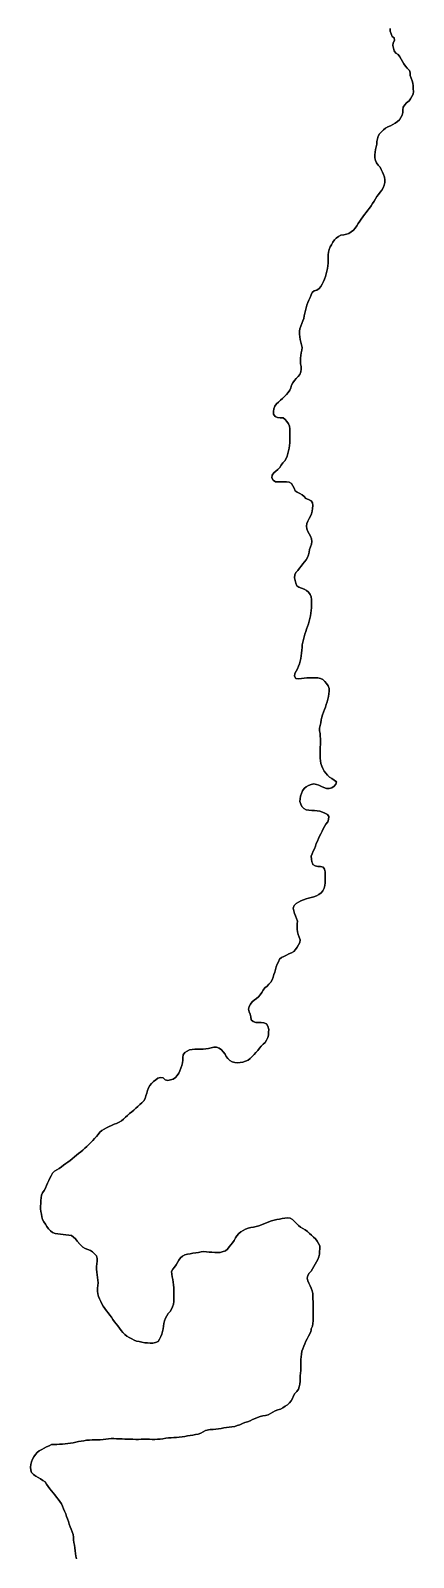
# Model space of a CAD drawing. Header units: inches. Extents: x 141448 to 685535, y 3466439 to 4099221.
# Drawn here: x 436925 to 439592, y 3792955 to 3803582 of the extents above; entities that cross this region are included whole.
import ezdxf

# ---------------------------------------------------------------- set-up
doc = ezdxf.new("R2010")
doc.units = ezdxf.units.IN
doc.header["$MEASUREMENT"] = 0
doc.layers.add('az_county', color=7, linetype='Continuous')

msp = doc.modelspace()

# ---------------------------------------------------------------- linework, layer by layer
at = {"layer": 'az_county'}
for points in [[(439429.25, 3803595.5), (439430.75, 3803576.75), (439435.84375, 3803558.25), (439442.84375, 3803540.75), (439458.53125, 3803529.75), (439460.53125, 3803512.25), (439450.4375, 3803496.25), (439449.34375, 3803477.75), (439452.34375, 3803458.75), (439458.03125, 3803440.5), (439468.53125, 3803424.75), (439484.4375, 3803414), (439496.53125, 3803399.75), (439506.4375, 3803383.25), (439515.53125, 3803366.5), (439525.03125, 3803350), (439536.53125, 3803334.75), (439548.34375, 3803319.75), (439564.34375, 3803304.25), (439568.9375, 3803287.75), (439568.25, 3803269.5), (439576.34375, 3803250.75), (439582.53125, 3803232.75), (439588.4375, 3803214.5), (439590.53125, 3803195.75), (439590.84375, 3803176.75), (439591.9375, 3803157.75), (439589.84375, 3803138.75), (439580.9375, 3803121.75), (439570.53125, 3803105.75), (439561.75, 3803092.5), (439543.53125, 3803079.5), (439531.75, 3803064.25), (439520.03125, 3803049.25), (439517.9375, 3803030.75), (439518.75, 3803011.75), (439513.625, 3802993.25), (439505.03125, 3802976.25), (439493.625, 3802961.25), (439480.34375, 3802947.75), (439464.25, 3802937.5), (439447.84375, 3802927.75), (439431.125, 3802918.75), (439413.625, 3802911.25), (439396.53125, 3802902.75), (439382.25, 3802890.5), (439368.34375, 3802877.25), (439355.84375, 3802863), (439346.25, 3802846.5), (439340.4375, 3802828.5), (439337.75, 3802809.75), (439335.75, 3802790.75), (439332.03125, 3802772), (439327.75, 3802753.5), (439324.53125, 3802734.75), (439323.03125, 3802715.75), (439323.84375, 3802696.75), (439327.34375, 3802678), (439334.25, 3802660.25), (439345.84375, 3802645.25), (439358.84375, 3802631.25), (439367.84375, 3802614.5), (439375.53125, 3802597), (439383.625, 3802580.25), (439389.03125, 3802561.75), (439392.84375, 3802543), (439391.9375, 3802523.75), (439388.125, 3802505.25), (439381.84375, 3802487.25), (439372.03125, 3802471), (439360.625, 3802455.75), (439348.4375, 3802441.25), (439337.625, 3802425.5), (439327.34375, 3802409.5), (439317.25, 3802393.25), (439306.9375, 3802377.25), (439296.25, 3802361.75), (439285.125, 3802346.25), (439273.9375, 3802330.75), (439262.625, 3802315.5), (439251.25, 3802300.25), (439239.84375, 3802285), (439228.53125, 3802269.75), (439217.34375, 3802254.25), (439206.53125, 3802238.75), (439196.53125, 3802222.5), (439185.9375, 3802206.75), (439173.4375, 3802192.25), (439159.125, 3802179.75), (439142.84375, 3802169.75), (439124.84375, 3802163.75), (439105.84375, 3802160.5), (439087.25, 3802156.75), (439070.25, 3802148.75), (439054.53125, 3802137.25), (439041.25, 3802124), (439031.34375, 3802107.75), (439021.625, 3802091.25), (439011.03125, 3802075.25), (439003.84375, 3802057.75), (439000.34375, 3802039), (438998.4375, 3802019.75), (438998.25, 3802000.75), (438998.53125, 3801981.75), (438997.75, 3801962.75), (438996.03125, 3801944), (438993.03125, 3801925.25), (438989.125, 3801906.5), (438984.4375, 3801888), (438979.03125, 3801869.75), (438972.625, 3801851.75), (438965.03125, 3801834.5), (438956.25, 3801817.5), (438946.34375, 3801801.25), (438935.03125, 3801785.75), (438919.84375, 3801775.25), (438901.53125, 3801769), (438885.75, 3801758.75), (438878.75, 3801741.25), (438872.25, 3801723.25), (438863.75, 3801706.25), (438855.9375, 3801688.75), (438849.4375, 3801670.75), (438844.125, 3801652.75), (438839.4375, 3801634.25), (438835.03125, 3801615.75), (438831.25, 3801597), (438827.34375, 3801578.25), (438821.84375, 3801560.25), (438814.25, 3801542.75), (438807.53125, 3801524.75), (438801.53125, 3801506.75), (438798.03125, 3801488.25), (438798.25, 3801469), (438800.25, 3801450), (438803.53125, 3801431.25), (438807.53125, 3801412.75), (438812.25, 3801394.25), (438817.53125, 3801376), (438815.53125, 3801357.25), (438810.625, 3801338.75), (438806.84375, 3801320.25), (438806.3125, 3801301), (438805.3125, 3801282), (438805.8125, 3801263), (438808.90625, 3801244.25), (438809.40625, 3801225.25), (438807.21875, 3801206.25), (438800, 3801188.75), (438788.59375, 3801173.5), (438775.8125, 3801159.25), (438762.90625, 3801145.25), (438751.71875, 3801130), (438742.09375, 3801113.75), (438737.8125, 3801095.25), (438730, 3801077.75), (438719.71875, 3801061.75), (438706.90625, 3801047.75), (438694.09375, 3801033.75), (438679.71875, 3801021.25), (438665.5, 3801008.75), (438651.5, 3800995.75), (438637.5, 3800982.5), (438625.8125, 3800967.75), (438620.71875, 3800949.25), (438617.5, 3800930.25), (438617.8125, 3800911.75), (438628.21875, 3800895.25), (438644.8125, 3800887.75), (438664.21875, 3800886.75), (438683.5, 3800886.25), (438697.71875, 3800874.75), (438711.21875, 3800861.25), (438720.8125, 3800845), (438727.59375, 3800827.25), (438730.8125, 3800808.5), (438731.8125, 3800789.25), (438732, 3800770.25), (438731.5, 3800751.25), (438731.21875, 3800732.25), (438730.8125, 3800713.25), (438729.40625, 3800694.25), (438726.59375, 3800675.5), (438722.8125, 3800656.75), (438718, 3800638.5), (438712.40625, 3800620.25), (438705.3125, 3800602.25), (438695.21875, 3800586.75), (438681.71875, 3800572.75), (438670.8125, 3800557.25), (438660.59375, 3800541.25), (438647.5, 3800527.5), (438633.21875, 3800514.75), (438618.5, 3800502.75), (438607.71875, 3800486.75), (438606, 3800468.75), (438615.40625, 3800451.25), (438630.8125, 3800440.25), (438649.71875, 3800439.75), (438668.8125, 3800440.75), (438687.8125, 3800441.25), (438707, 3800440.75), (438725.8125, 3800438.75), (438742.8125, 3800430), (438752.40625, 3800413.75), (438760, 3800396.25), (438767.21875, 3800378.5), (438782.71875, 3800368), (438799.90625, 3800359.25), (438817.21875, 3800350.75), (438830.8125, 3800338.25), (438843, 3800325), (438861.3125, 3800318.75), (438878.40625, 3800309.25), (438888.5, 3800294.5), (438890.71875, 3800275), (438889.5, 3800256), (438886.90625, 3800237.25), (438883, 3800218.25), (438875.21875, 3800201.25), (438864.8125, 3800185.25), (438857, 3800167.75), (438849.8125, 3800150.25), (438847.21875, 3800131.75), (438849.59375, 3800112.5), (438856.21875, 3800094.75), (438866.59375, 3800078.75), (438875.21875, 3800061.75), (438881.09375, 3800043.5), (438884.21875, 3800025), (438880.8125, 3800006.25), (438875.59375, 3799987.75), (438868.71875, 3799970), (438865.8125, 3799951.25), (438862, 3799932.75), (438854.90625, 3799914.75), (438845.21875, 3799898.75), (438833.09375, 3799884), (438821, 3799869.25), (438809.3125, 3799854.25), (438797.5, 3799839.25), (438785.8125, 3799824.25), (438773.5, 3799809.75), (438765.8125, 3799792.5), (438763.90625, 3799773.25), (438767.09375, 3799754.75), (438772, 3799735.75), (438778.71875, 3799718), (438794.21875, 3799707.75), (438812, 3799700.5), (438829.71875, 3799693.25), (438846.59375, 3799684.25), (438861.59375, 3799672.75), (438873.3125, 3799657.75), (438880.3125, 3799640.25), (438882.71875, 3799621.25), (438883, 3799602.25), (438882, 3799583.25), (438881.21875, 3799564.25), (438880, 3799545.25), (438877.5, 3799526.25), (438874.40625, 3799507.5), (438870.71875, 3799488.75), (438866, 3799470.25), (438860.40625, 3799452.25), (438854.3125, 3799434.25), (438848, 3799416.25), (438841.90625, 3799398.25), (438836.40625, 3799379.75), (438831.09375, 3799361.75), (438826.09375, 3799343.25), (438821.5, 3799324.75), (438817.5, 3799306.25), (438816.21875, 3799287.25), (438814.5, 3799268.25), (438812.8125, 3799249.25), (438810.3125, 3799230.25), (438807.21875, 3799211.75), (438803.5, 3799192.75), (438798.8125, 3799174.5), (438792.21875, 3799156.75), (438783.71875, 3799139.75), (438774.71875, 3799122.75), (438765.09375, 3799106.25), (438763, 3799087.5), (438773.5, 3799072.75), (438792.40625, 3799070.75), (438811.5, 3799071.25), (438830.21875, 3799074.75), (438849.21875, 3799075.75), (438868.21875, 3799076.75), (438887.21875, 3799077.25), (438906.3125, 3799077.5), (438925.21875, 3799076.25), (438943.8125, 3799071.75), (438961.3125, 3799064.25), (438975.71875, 3799052), (438986.59375, 3799036.25), (438997.3125, 3799020.25), (439004.59375, 3799003.25), (439004.90625, 3798984.25), (439003.21875, 3798965), (439000.5, 3798946.25), (438996.21875, 3798927.75), (438990.71875, 3798909.25), (438984.59375, 3798891.25), (438979.90625, 3798872.75), (438973.21875, 3798855.25), (438965.40625, 3798837.75), (438957.90625, 3798820.25), (438952.8125, 3798802), (438949.40625, 3798783.25), (438945.8125, 3798764.5), (438942, 3798745.75), (438938.59375, 3798727.25), (438937.90625, 3798708.25), (438941.21875, 3798689.5), (438942.8125, 3798670.5), (438943.90625, 3798651.5), (438944.21875, 3798632.25), (438943.8125, 3798613.25), (438943.09375, 3798594.25), (438942, 3798575.5), (438941.21875, 3798556.5), (438941.90625, 3798537.25), (438942.8125, 3798518.25), (438944.59375, 3798499.25), (438947.71875, 3798480.5), (438952.90625, 3798462.25), (438960.5, 3798444.75), (438969.90625, 3798428), (438980.8125, 3798412.75), (438993.90625, 3798398.5), (439008, 3798385.75), (439024.3125, 3798375.75), (439039.90625, 3798365), (439055.71875, 3798352.75), (439052.21875, 3798336.25), (439039.3125, 3798321.5), (439023.3125, 3798311), (439005.3125, 3798305.25), (438986.09375, 3798306.25), (438968.3125, 3798312.25), (438951.3125, 3798321.25), (438933.90625, 3798328.75), (438916, 3798335.25), (438897.21875, 3798338.25), (438878.5, 3798334.75), (438860.5, 3798328), (438844.40625, 3798317.75), (438829.8125, 3798305.25), (438819.5, 3798289.75), (438812.09375, 3798272), (438806.3125, 3798253.75), (438802, 3798235), (438801.71875, 3798216), (438807.21875, 3798197.75), (438815.5, 3798180.25), (438828, 3798166.25), (438845.59375, 3798158.75), (438864.21875, 3798154.75), (438883.21875, 3798153.75), (438902.3125, 3798153), (438921.21875, 3798151.75), (438939.8125, 3798147.5), (438957.8125, 3798141.25), (438975.3125, 3798133.75), (438992.3125, 3798125.25), (439003.5, 3798110.75), (439000.71875, 3798091.75), (438994.8125, 3798073.5), (438982.09375, 3798059.25), (438972.71875, 3798042.75), (438963.8125, 3798026.25), (438955.21875, 3798009.25), (438946.71875, 3797992), (438938.5, 3797974.75), (438930.40625, 3797957.75), (438922.59375, 3797940.25), (438915.3125, 3797922.75), (438908.59375, 3797905), (438901.8125, 3797887.25), (438893.8125, 3797869.75), (438885.5, 3797852.25), (438880.3125, 3797834.5), (438881.3125, 3797815.5), (438885.21875, 3797796.25), (438888.71875, 3797786.5), (438891.71875, 3797778.25), (438907.09375, 3797768), (438925.90625, 3797763.75), (438945.21875, 3797764.25), (438963.8125, 3797759.75), (438973.40625, 3797744.75), (438976.5, 3797725.75), (438978, 3797706.75), (438977.8125, 3797687.75), (438977, 3797668.75), (438976.21875, 3797649.75), (438974.5, 3797630.75), (438970.21875, 3797612), (438961, 3797595.25), (438948.71875, 3797580.75), (438933.40625, 3797569.75), (438916.5, 3797560.25), (438898.8125, 3797553.5), (438880.59375, 3797548.25), (438862, 3797543.5), (438843.71875, 3797538.25), (438825.8125, 3797531.75), (438808.21875, 3797524.75), (438791.09375, 3797516.25), (438775.21875, 3797505.75), (438761.8125, 3797492.25), (438754.96875, 3797474.5), (438758.78125, 3797455.75), (438763.96875, 3797437.5), (438770.1875, 3797419.5), (438778.1875, 3797402.25), (438783.375, 3797383.75), (438782.6875, 3797364.75), (438782.1875, 3797345.75), (438782.0625, 3797326.75), (438784.1875, 3797308), (438789.96875, 3797289.75), (438796.6875, 3797272), (438801.875, 3797253.75), (438801.5625, 3797234.5), (438792.28125, 3797218.25), (438781.96875, 3797202.25), (438771.46875, 3797186.25), (438758.46875, 3797172.5), (438741.96875, 3797163.25), (438724.78125, 3797155), (438707.5625, 3797146.75), (438690.1875, 3797138.25), (438672.96875, 3797129.75), (438658.6875, 3797118.5), (438651.1875, 3797100.25), (438642.78125, 3797083.25), (438636.28125, 3797065.75), (438631.0625, 3797047.25), (438625.46875, 3797029.25), (438619.78125, 3797011), (438615.0625, 3796992.25), (438608.375, 3796974.75), (438597.875, 3796958.75), (438585.6875, 3796944.25), (438572.78125, 3796930.25), (438557.96875, 3796918), (438545.6875, 3796903.75), (438535.46875, 3796887.5), (438525.46875, 3796871.25), (438512.875, 3796857), (438498.96875, 3796844), (438483.78125, 3796832.5), (438468.6875, 3796821), (438457.0625, 3796806.25), (438448.1875, 3796789.25), (438444.1875, 3796770.75), (438446.78125, 3796751.75), (438454.6875, 3796734.75), (438459.78125, 3796716.25), (438462.0625, 3796697.25), (438475.875, 3796685), (438493.46875, 3796677), (438512.375, 3796676.75), (438531.5625, 3796677.25), (438550.46875, 3796675.25), (438568.46875, 3796668.75), (438578.6875, 3796653), (438584.28125, 3796629.25), (438583.28125, 3796609.75), (438581.46875, 3796590.75), (438576.6875, 3796572.75), (438569.0625, 3796555.25), (438559.46875, 3796538.5), (438545.0625, 3796526.25), (438532.1875, 3796512.5), (438519.78125, 3796498), (438507.46875, 3796483.5), (438494.5625, 3796469.5), (438481.6875, 3796455), (438468.6875, 3796440.75), (438454.96875, 3796427.5), (438439.96875, 3796416.5), (438423.0625, 3796408.25), (438404.5625, 3796402), (438385.46875, 3796398.25), (438366.78125, 3796396.5), (438347.6875, 3796398.75), (438329.1875, 3796404.75), (438312.46875, 3796413.25), (438298.28125, 3796426.5), (438286.96875, 3796441.75), (438280.875, 3796458.5), (438267.875, 3796474.75), (438254.96875, 3796488.5), (438238.6875, 3796498.75), (438221.46875, 3796506.75), (438202.46875, 3796505.5), (438183.875, 3796501.5), (438165.28125, 3796497.25), (438146.6875, 3796493.75), (438127.6875, 3796492.5), (438108.6875, 3796492.25), (438089.46875, 3796491.75), (438070.46875, 3796491.75), (438051.46875, 3796490.75), (438032.875, 3796486.75), (438015.375, 3796479.25), (437999.28125, 3796468.75), (437988.1875, 3796453.5), (437985.375, 3796434.75), (437984.96875, 3796415.75), (437982.78125, 3796396.75), (437978.1875, 3796378.25), (437972.375, 3796360.25), (437965.6875, 3796342.25), (437957.375, 3796325), (437946.78125, 3796309.25), (437934.28125, 3796294.25), (437919.1875, 3796283.75), (437900.78125, 3796278), (437881.78125, 3796275.25), (437862.96875, 3796279.75), (437848.78125, 3796292.25), (437830.96875, 3796294.75), (437812.28125, 3796290), (437796.96875, 3796279.25), (437782.46875, 3796266.75), (437768.78125, 3796253), (437756.5625, 3796238.5), (437746.96875, 3796222.25), (437740.46875, 3796204.25), (437734.375, 3796186), (437729.28125, 3796167.5), (437723.5625, 3796149.25), (437714.6875, 3796132.75), (437701.28125, 3796119.25), (437687.28125, 3796106.25), (437673.0625, 3796093.75), (437658.78125, 3796081.25), (437644.28125, 3796068.75), (437629.96875, 3796056.25), (437615.46875, 3796043.75), (437601.1875, 3796031.25), (437587.0625, 3796018.25), (437572.875, 3796005.5), (437558.1875, 3795993.5), (437542.375, 3795983.25), (437524.96875, 3795975.75), (437506.875, 3795969.25), (437489.46875, 3795961.75), (437472.1875, 3795953.75), (437454.96875, 3795945.25), (437438.28125, 3795936.25), (437422.28125, 3795925.75), (437407.6875, 3795913.75), (437395.96875, 3795898.75), (437383.78125, 3795884.25), (437370.96875, 3795870), (437358.1875, 3795855.75), (437345.28125, 3795841.75), (437331.96875, 3795828.25), (437318.28125, 3795815.25), (437304.1875, 3795802.25), (437289.78125, 3795789.75), (437275.1875, 3795777.75), (437260.46875, 3795765.75), (437245.6875, 3795753.75), (437230.78125, 3795741.75), (437215.78125, 3795730), (437200.96875, 3795718.25), (437185.78125, 3795706.75), (437170.28125, 3795695.5), (437155.1875, 3795684.25), (437140.28125, 3795672.25), (437125.1875, 3795660.75), (437108.46875, 3795651.25), (437091.78125, 3795642.25), (437079.0625, 3795628.25), (437069.1875, 3795611.75), (437060.28125, 3795595), (437052.28125, 3795577.75), (437044.6875, 3795560.25), (437035.96875, 3795543.25), (437028.46875, 3795525.75), (437019.28125, 3795509.25), (437008.28125, 3795493.25), (437001.46875, 3795476.25), (436999.1875, 3795457.25), (436997.6875, 3795438), (436996.0625, 3795419), (436995.28125, 3795400), (436995.96875, 3795381), (436998.1875, 3795362), (437000.78125, 3795343.25), (437003.96875, 3795324.25), (437009.6875, 3795306.25), (437018.96875, 3795289.75), (437029.6875, 3795273.75), (437038.96875, 3795257), (437049.78125, 3795241.5), (437063.6875, 3795228.25), (437078.96875, 3795216.5), (437095.78125, 3795208.75), (437114.6875, 3795206.25), (437133.96875, 3795204.5), (437152.78125, 3795202), (437171.78125, 3795199.75), (437190.96875, 3795197.75), (437209.5625, 3795194.75), (437225.46875, 3795184.75), (437239.28125, 3795171.25), (437251.1875, 3795156.25), (437258.375, 3795146.75), (437262.5625, 3795141.25), (437275.5625, 3795127.25), (437290.28125, 3795115.25), (437306.28125, 3795104.75), (437323.875, 3795097.75), (437341.875, 3795092), (437357.875, 3795081.5), (437371.6875, 3795068.25), (437384.46875, 3795053.75), (437389.1875, 3795036.25), (437389.28125, 3795016.75), (437387.0625, 3794997.75), (437384.46875, 3794979), (437385.1875, 3794960.25), (437386.875, 3794941.25), (437388.96875, 3794922.25), (437391.1875, 3794903.25), (437393.6875, 3794884.25), (437395.46875, 3794865.25), (437394.46875, 3794846.5), (437392.0625, 3794827.75), (437392.78125, 3794808.5), (437393.96875, 3794789.25), (437398.46875, 3794771.25), (437405.96875, 3794753.75), (437414.1875, 3794736.25), (437422.1875, 3794719.25), (437431.46875, 3794702.75), (437442.28125, 3794687), (437453.78125, 3794671.75), (437465.28125, 3794656.75), (437477.375, 3794641.75), (437488.78125, 3794626.75), (437497.46875, 3794609.75), (437509.1875, 3794594.75), (437521.96875, 3794580.75), (437533.5625, 3794565.5), (437543.78125, 3794549.5), (437555.78125, 3794534.75), (437568.5625, 3794520.75), (437581.96875, 3794507), (437596.46875, 3794494.75), (437613.0625, 3794485.5), (437629.96875, 3794476.75), (437646.46875, 3794467.25), (437664.0625, 3794460.25), (437682.78125, 3794456.75), (437701.46875, 3794453.25), (437720.1875, 3794449.25), (437739.0625, 3794447.25), (437758.28125, 3794445.75), (437777.28125, 3794446.25), (437795.96875, 3794450.25), (437813.1875, 3794458.75), (437823.875, 3794473.75), (437832.375, 3794491.25), (437840.1875, 3794508.75), (437845.375, 3794526.75), (437849.6875, 3794545.5), (437852.0625, 3794564.25), (437852.96875, 3794583.25), (437857.96875, 3794601.75), (437865.0625, 3794619.25), (437873.96875, 3794636.25), (437884.375, 3794652.25), (437896.6875, 3794666.75), (437907.1875, 3794682.75), (437914.96875, 3794700), (437920.96875, 3794718.25), (437923.5625, 3794736.75), (437922.78125, 3794756), (437922.96875, 3794775), (437923.28125, 3794794.25), (437923.46875, 3794813.25), (437923.1875, 3794832.25), (437921.78125, 3794851), (437919.5625, 3794870), (437916.46875, 3794888.75), (437912.6875, 3794907.25), (437908.6875, 3794926), (437906.1875, 3794944.75), (437916.6875, 3794960.75), (437928.78125, 3794975.5), (437939.96875, 3794990.75), (437949.46875, 3795007.25), (437958.875, 3795023.75), (437969.1875, 3795039.75), (437983.46875, 3795052.25), (438000.875, 3795060), (438019.1875, 3795065.75), (438037.96875, 3795068.75), (438056.46875, 3795073), (438075.28125, 3795075.25), (438094.28125, 3795077.25), (438113.0625, 3795080.75), (438131.875, 3795083.25), (438150.78125, 3795082.5), (438169.6875, 3795080.5), (438188.6875, 3795078.5), (438207.6875, 3795077.25), (438226.875, 3795076.75), (438245.96875, 3795077.75), (438259.78125, 3795080.75), (438282.1875, 3795088.75), (438296.96875, 3795100.5), (438308.28125, 3795116), (438320.46875, 3795130.75), (438332.6875, 3795145.25), (438342.96875, 3795161.25), (438352.28125, 3795178), (438362.5625, 3795193.75), (438374.96875, 3795208.25), (438389.1875, 3795221.25), (438405.1875, 3795231.25), (438422.6875, 3795239.25), (438440.46875, 3795245.75), (438459.0625, 3795250.25), (438477.6875, 3795253.75), (438496.375, 3795257.5), (438514.6875, 3795262.75), (438532.5625, 3795269.25), (438550.28125, 3795276.25), (438567.78125, 3795283.75), (438585.28125, 3795291.25), (438603.28125, 3795297.25), (438621.6875, 3795301.75), (438640.46875, 3795305.75), (438658.96875, 3795309.75), (438677.5625, 3795313.75), (438696.375, 3795316.75), (438715.46875, 3795319.25), (438733.96875, 3795315.25), (438750.46875, 3795305.75), (438764.1875, 3795292.75), (438776.96875, 3795278.25), (438790.375, 3795264.75), (438805.78125, 3795253.75), (438822.28125, 3795244.25), (438838.375, 3795234.25), (438853.6875, 3795222.75), (438867.96875, 3795210.25), (438881.78125, 3795197.25), (438896.46875, 3795184.75), (438909.46875, 3795171.25), (438920.1875, 3795155.25), (438931.6875, 3795139.75), (438938.78125, 3795122.75), (438938.96875, 3795103.5), (438938.375, 3795084.5), (438936.6875, 3795065.5), (438933.1875, 3795046.75), (438926.375, 3795029), (438917.5625, 3795012.25), (438906.46875, 3794996.75), (438897.78125, 3794979.75), (438889.6875, 3794962.5), (438879.28125, 3794946.75), (438865.46875, 3794933.5), (438855.46875, 3794917.5), (438852.6875, 3794898.5), (438855.5625, 3794880), (438863.375, 3794862.5), (438871.6875, 3794845.25), (438879.46875, 3794828), (438885.6875, 3794810), (438890.28125, 3794791.5), (438891.78125, 3794772.5), (438892.28125, 3794753.5), (438892.875, 3794734.5), (438893.78125, 3794715.5), (438894.46875, 3794696.5), (438894.5625, 3794677.25), (438894.46875, 3794658.25), (438894.0625, 3794639.25), (438893.78125, 3794620.25), (438892.96875, 3794601.25), (438891.5625, 3794582.25), (438888.1875, 3794563.75), (438880.0625, 3794546.25), (438878.5625, 3794537), (438877.1875, 3794527.75), (438869.375, 3794510.25), (438860.1875, 3794493.75), (438850.78125, 3794477.25), (438842.6875, 3794459.75), (438835.28125, 3794442.25), (438828.1875, 3794424.75), (438821.28125, 3794407), (438814.5625, 3794389.25), (438812.96875, 3794370.25), (438810.375, 3794351.25), (438807.28125, 3794332.75), (438807.1875, 3794313.75), (438807.375, 3794294.75), (438807.96875, 3794275.5), (438807.78125, 3794256.75), (438805.78125, 3794237.75), (438803.96875, 3794218.75), (438803.46875, 3794199.75), (438802.78125, 3794180.75), (438800.78125, 3794161.75), (438796.96875, 3794143), (438790.46875, 3794125.25), (438778.6875, 3794110.5), (438766.78125, 3794095.75), (438756.875, 3794079.25), (438748.96875, 3794062), (438739.96875, 3794045.25), (438727.78125, 3794030.75), (438714.1875, 3794017.25), (438698.46875, 3794006.5), (438682.1875, 3793996.75), (438665.6875, 3793987.25), (438647.6875, 3793981.25), (438629.46875, 3793975.75), (438612.96875, 3793966.25), (438596.6875, 3793956.5), (438580.0625, 3793946.75), (438561.78125, 3793942.25), (438542.875, 3793939.5), (438524.375, 3793934.75), (438506.28125, 3793929), (438488.6875, 3793921.75), (438471.28125, 3793914), (438453.875, 3793906.25), (438436.28125, 3793899.25), (438418.46875, 3793892.75), (438400.6875, 3793885.75), (438382.96875, 3793878.75), (438365.15625, 3793872.25), (438347.03125, 3793866.25), (438328.25, 3793863.25), (438309.34375, 3793861), (438290.4375, 3793858.25), (438271.65625, 3793855.75), (438262.65625, 3793854.25), (438252.84375, 3793853), (438233.9375, 3793850.25), (438215.15625, 3793847.75), (438196.25, 3793845.75), (438177.25, 3793844), (438144.25, 3793838.25), (438127.75, 3793828.25), (438110.65625, 3793820.25), (438092.65625, 3793813.75), (438074.03125, 3793809.75), (438055.34375, 3793806.5), (438036.65625, 3793803.25), (438017.75, 3793800.25), (437998.9375, 3793797.5), (437980.15625, 3793794.75), (437961.25, 3793792.25), (437942.4375, 3793790), (437923.34375, 3793789.25), (437904.34375, 3793788.25), (437885.4375, 3793786.25), (437866.53125, 3793783.75), (437847.65625, 3793781.25), (437828.75, 3793778.75), (437809.9375, 3793777.25), (437790.9375, 3793776.25), (437771.9375, 3793776.25), (437752.84375, 3793776.75), (437733.75, 3793777.25), (437714.75, 3793778), (437695.75, 3793777), (437676.75, 3793775.25), (437657.84375, 3793775.75), (437638.84375, 3793777), (437619.84375, 3793777.25), (437600.84375, 3793777.75), (437581.75, 3793778.5), (437562.75, 3793779.5), (437543.75, 3793780.25), (437524.75, 3793781.25), (437505.75, 3793781.5), (437486.65625, 3793781.75), (437467.65625, 3793781), (437448.84375, 3793778.75), (437430.15625, 3793775.25), (437411.15625, 3793773.75), (437392.15625, 3793773.25), (437373.15625, 3793773), (437354.03125, 3793772.5), (437335.03125, 3793771.75), (437316.15625, 3793770), (437297.25, 3793767.25), (437278.4375, 3793764.25), (437259.75, 3793760.75), (437241.15625, 3793757), (437222.65625, 3793752.25), (437203.65625, 3793751), (437184.84375, 3793748.25), (437166.03125, 3793745.25), (437147.15625, 3793743.75), (437128.15625, 3793742.5), (437109.15625, 3793741.5), (437089.9375, 3793741.25), (437071.15625, 3793740.25), (437054.15625, 3793731.75), (437036.84375, 3793723.75), (437020.15625, 3793714.5), (437003.03125, 3793706.25), (436986.15625, 3793697.75), (436972.15625, 3793684.75), (436959.9375, 3793670.25), (436948.75, 3793654.75), (436939.65625, 3793637.75), (436932.4375, 3793620.25), (436927.25, 3793601.75), (436925.34375, 3793582.75), (436926.65625, 3793563.25), (436933.25, 3793546.25), (436946.84375, 3793532.25), (436954.9375, 3793526), (436962.03125, 3793520.75), (436978.9375, 3793511.75), (436995.34375, 3793502.25), (437010.75, 3793491), (437026.25, 3793480), (437037.25, 3793464.5), (437048.03125, 3793448.75), (437059.15625, 3793433.25), (437070.9375, 3793418.25), (437083.4375, 3793404.25), (437095.65625, 3793389.5), (437107.34375, 3793374.5), (437118.75, 3793359.25), (437130.15625, 3793343.75), (437140.9375, 3793328.25), (437148.84375, 3793311.25), (437154.9375, 3793293), (437162.84375, 3793275.75), (437170.34375, 3793258.25), (437176.75, 3793240.25), (437182.84375, 3793222.25), (437189.15625, 3793204.25), (437195.53125, 3793186.25), (437201.9375, 3793168.5), (437208.15625, 3793150.5), (437214.75, 3793132.75), (437221.4375, 3793114.75), (437223.65625, 3793096.25), (437224.75, 3793077), (437228.03125, 3793058.25), (437231.65625, 3793039.75), (437234.34375, 3793020.75), (437235.9375, 3793001.75), (437237.53125, 3792982.75), (437240.15625, 3792964), (437244.34375, 3792945.25)], [(437244.34375, 3792945.25), (437240.15625, 3792964), (437237.53125, 3792982.75), (437235.9375, 3793001.75), (437234.34375, 3793020.75), (437231.65625, 3793039.75), (437228.03125, 3793058.25), (437224.75, 3793077), (437223.65625, 3793096.25), (437221.4375, 3793114.75), (437214.75, 3793132.75), (437208.15625, 3793150.5), (437201.9375, 3793168.5), (437195.53125, 3793186.25), (437189.15625, 3793204.25), (437182.84375, 3793222.25), (437176.75, 3793240.25), (437170.34375, 3793258.25), (437162.84375, 3793275.75), (437154.9375, 3793293), (437148.84375, 3793311.25), (437140.9375, 3793328.25), (437130.15625, 3793343.75), (437118.75, 3793359.25), (437107.34375, 3793374.5), (437095.65625, 3793389.5), (437083.4375, 3793404.25), (437070.9375, 3793418.25), (437059.15625, 3793433.25), (437048.03125, 3793448.75), (437037.25, 3793464.5), (437026.25, 3793480), (437010.75, 3793491), (436995.34375, 3793502.25), (436978.9375, 3793511.75), (436962.03125, 3793520.75), (436954.9375, 3793526), (436946.84375, 3793532.25), (436933.25, 3793546.25), (436926.65625, 3793563.25), (436925.34375, 3793582.75), (436927.25, 3793601.75), (436932.4375, 3793620.25), (436939.65625, 3793637.75), (436948.75, 3793654.75), (436959.9375, 3793670.25), (436972.15625, 3793684.75), (436986.15625, 3793697.75), (437003.03125, 3793706.25), (437020.15625, 3793714.5), (437036.84375, 3793723.75), (437054.15625, 3793731.75), (437071.15625, 3793740.25), (437089.9375, 3793741.25), (437109.15625, 3793741.5), (437128.15625, 3793742.5), (437147.15625, 3793743.75), (437166.03125, 3793745.25), (437184.84375, 3793748.25), (437203.65625, 3793751), (437222.65625, 3793752.25), (437241.15625, 3793757), (437259.75, 3793760.75), (437278.4375, 3793764.25), (437297.25, 3793767.25), (437316.15625, 3793770), (437335.03125, 3793771.75), (437354.03125, 3793772.5), (437373.15625, 3793773), (437392.15625, 3793773.25), (437411.15625, 3793773.75), (437430.15625, 3793775.25), (437448.84375, 3793778.75), (437467.65625, 3793781), (437486.65625, 3793781.75), (437505.75, 3793781.5), (437524.75, 3793781.25), (437543.75, 3793780.25), (437562.75, 3793779.5), (437581.75, 3793778.5), (437600.84375, 3793777.75), (437619.84375, 3793777.25), (437638.84375, 3793777), (437657.84375, 3793775.75), (437676.75, 3793775.25), (437695.75, 3793777), (437714.75, 3793778), (437733.75, 3793777.25), (437752.84375, 3793776.75), (437771.9375, 3793776.25), (437790.9375, 3793776.25), (437809.9375, 3793777.25), (437828.75, 3793778.75), (437847.65625, 3793781.25), (437866.53125, 3793783.75), (437885.4375, 3793786.25), (437904.34375, 3793788.25), (437923.34375, 3793789.25), (437942.4375, 3793790), (437961.25, 3793792.25), (437980.15625, 3793794.75), (437998.9375, 3793797.5), (438017.75, 3793800.25), (438036.65625, 3793803.25), (438055.34375, 3793806.5), (438074.03125, 3793809.75), (438092.65625, 3793813.75), (438110.65625, 3793820.25), (438127.75, 3793828.25), (438144.25, 3793838.25), (438177.25, 3793844), (438196.25, 3793845.75), (438215.15625, 3793847.75), (438233.9375, 3793850.25), (438252.84375, 3793853), (438262.65625, 3793854.25), (438271.65625, 3793855.75), (438290.4375, 3793858.25), (438309.34375, 3793861), (438328.25, 3793863.25), (438347.03125, 3793866.25), (438365.15625, 3793872.25), (438382.96875, 3793878.75), (438400.6875, 3793885.75), (438418.46875, 3793892.75), (438436.28125, 3793899.25), (438453.875, 3793906.25), (438471.28125, 3793914), (438488.6875, 3793921.75), (438506.28125, 3793929), (438524.375, 3793934.75), (438542.875, 3793939.5), (438561.78125, 3793942.25), (438580.0625, 3793946.75), (438596.6875, 3793956.5), (438612.96875, 3793966.25), (438629.46875, 3793975.75), (438647.6875, 3793981.25), (438665.6875, 3793987.25), (438682.1875, 3793996.75), (438698.46875, 3794006.5), (438714.1875, 3794017.25), (438727.78125, 3794030.75), (438739.96875, 3794045.25), (438748.96875, 3794062), (438756.875, 3794079.25), (438766.78125, 3794095.75), (438778.6875, 3794110.5), (438790.46875, 3794125.25), (438796.96875, 3794143), (438800.78125, 3794161.75), (438802.78125, 3794180.75), (438803.46875, 3794199.75), (438803.96875, 3794218.75), (438805.78125, 3794237.75), (438807.78125, 3794256.75), (438807.96875, 3794275.5), (438807.375, 3794294.75), (438807.1875, 3794313.75), (438807.28125, 3794332.75), (438810.375, 3794351.25), (438812.96875, 3794370.25), (438814.5625, 3794389.25), (438821.28125, 3794407), (438828.1875, 3794424.75), (438835.28125, 3794442.25), (438842.6875, 3794459.75), (438850.78125, 3794477.25), (438860.1875, 3794493.75), (438869.375, 3794510.25), (438877.1875, 3794527.75), (438878.5625, 3794537), (438880.0625, 3794546.25), (438888.1875, 3794563.75), (438891.5625, 3794582.25), (438892.96875, 3794601.25), (438893.78125, 3794620.25), (438894.0625, 3794639.25), (438894.46875, 3794658.25), (438894.5625, 3794677.25), (438894.46875, 3794696.5), (438893.78125, 3794715.5), (438892.875, 3794734.5), (438892.28125, 3794753.5), (438891.78125, 3794772.5), (438890.28125, 3794791.5), (438885.6875, 3794810), (438879.46875, 3794828), (438871.6875, 3794845.25), (438863.375, 3794862.5), (438855.5625, 3794880), (438852.6875, 3794898.5), (438855.46875, 3794917.5), (438865.46875, 3794933.5), (438879.28125, 3794946.75), (438889.6875, 3794962.5), (438897.78125, 3794979.75), (438906.46875, 3794996.75), (438917.5625, 3795012.25), (438926.375, 3795029), (438933.1875, 3795046.75), (438936.6875, 3795065.5), (438938.375, 3795084.5), (438938.96875, 3795103.5), (438938.78125, 3795122.75), (438931.6875, 3795139.75), (438920.1875, 3795155.25), (438909.46875, 3795171.25), (438896.46875, 3795184.75), (438881.78125, 3795197.25), (438867.96875, 3795210.25), (438853.6875, 3795222.75), (438838.375, 3795234.25), (438822.28125, 3795244.25), (438805.78125, 3795253.75), (438790.375, 3795264.75), (438776.96875, 3795278.25), (438764.1875, 3795292.75), (438750.46875, 3795305.75), (438733.96875, 3795315.25), (438715.46875, 3795319.25), (438696.375, 3795316.75), (438677.5625, 3795313.75), (438658.96875, 3795309.75), (438640.46875, 3795305.75), (438621.6875, 3795301.75), (438603.28125, 3795297.25), (438585.28125, 3795291.25), (438567.78125, 3795283.75), (438550.28125, 3795276.25), (438532.5625, 3795269.25), (438514.6875, 3795262.75), (438496.375, 3795257.5), (438477.6875, 3795253.75), (438459.0625, 3795250.25), (438440.46875, 3795245.75), (438422.6875, 3795239.25), (438405.1875, 3795231.25), (438389.1875, 3795221.25), (438374.96875, 3795208.25), (438362.5625, 3795193.75), (438352.28125, 3795178), (438342.96875, 3795161.25), (438332.6875, 3795145.25), (438320.46875, 3795130.75), (438308.28125, 3795116), (438296.96875, 3795100.5), (438282.1875, 3795088.75), (438259.78125, 3795080.75), (438245.96875, 3795077.75), (438226.875, 3795076.75), (438207.6875, 3795077.25), (438188.6875, 3795078.5), (438169.6875, 3795080.5), (438150.78125, 3795082.5), (438131.875, 3795083.25), (438113.0625, 3795080.75), (438094.28125, 3795077.25), (438075.28125, 3795075.25), (438056.46875, 3795073), (438037.96875, 3795068.75), (438019.1875, 3795065.75), (438000.875, 3795060), (437983.46875, 3795052.25), (437969.1875, 3795039.75), (437958.875, 3795023.75), (437949.46875, 3795007.25), (437939.96875, 3794990.75), (437928.78125, 3794975.5), (437916.6875, 3794960.75), (437906.1875, 3794944.75), (437908.6875, 3794926), (437912.6875, 3794907.25), (437916.46875, 3794888.75), (437919.5625, 3794870), (437921.78125, 3794851), (437923.1875, 3794832.25), (437923.46875, 3794813.25), (437923.28125, 3794794.25), (437922.96875, 3794775), (437922.78125, 3794756), (437923.5625, 3794736.75), (437920.96875, 3794718.25), (437914.96875, 3794700), (437907.1875, 3794682.75), (437896.6875, 3794666.75), (437884.375, 3794652.25), (437873.96875, 3794636.25), (437865.0625, 3794619.25), (437857.96875, 3794601.75), (437852.96875, 3794583.25), (437852.0625, 3794564.25), (437849.6875, 3794545.5), (437845.375, 3794526.75), (437840.1875, 3794508.75), (437832.375, 3794491.25), (437823.875, 3794473.75), (437813.1875, 3794458.75), (437795.96875, 3794450.25), (437777.28125, 3794446.25), (437758.28125, 3794445.75), (437739.0625, 3794447.25), (437720.1875, 3794449.25), (437701.46875, 3794453.25), (437682.78125, 3794456.75), (437664.0625, 3794460.25), (437646.46875, 3794467.25), (437629.96875, 3794476.75), (437613.0625, 3794485.5), (437596.46875, 3794494.75), (437581.96875, 3794507), (437568.5625, 3794520.75), (437555.78125, 3794534.75), (437543.78125, 3794549.5), (437533.5625, 3794565.5), (437521.96875, 3794580.75), (437509.1875, 3794594.75), (437497.46875, 3794609.75), (437488.78125, 3794626.75), (437477.375, 3794641.75), (437465.28125, 3794656.75), (437453.78125, 3794671.75), (437442.28125, 3794687), (437431.46875, 3794702.75), (437422.1875, 3794719.25), (437414.1875, 3794736.25), (437405.96875, 3794753.75), (437398.46875, 3794771.25), (437393.96875, 3794789.25), (437392.78125, 3794808.5), (437392.0625, 3794827.75), (437394.46875, 3794846.5), (437395.46875, 3794865.25), (437393.6875, 3794884.25), (437391.1875, 3794903.25), (437388.96875, 3794922.25), (437386.875, 3794941.25), (437385.1875, 3794960.25), (437384.46875, 3794979), (437387.0625, 3794997.75), (437389.28125, 3795016.75), (437389.1875, 3795036.25), (437384.46875, 3795053.75), (437371.6875, 3795068.25), (437357.875, 3795081.5), (437341.875, 3795092), (437323.875, 3795097.75), (437306.28125, 3795104.75), (437290.28125, 3795115.25), (437275.5625, 3795127.25), (437262.5625, 3795141.25), (437258.375, 3795146.75), (437251.1875, 3795156.25), (437239.28125, 3795171.25), (437225.46875, 3795184.75), (437209.5625, 3795194.75), (437190.96875, 3795197.75), (437171.78125, 3795199.75), (437152.78125, 3795202), (437133.96875, 3795204.5), (437114.6875, 3795206.25), (437095.78125, 3795208.75), (437078.96875, 3795216.5), (437063.6875, 3795228.25), (437049.78125, 3795241.5), (437038.96875, 3795257), (437029.6875, 3795273.75), (437018.96875, 3795289.75), (437009.6875, 3795306.25), (437003.96875, 3795324.25), (437000.78125, 3795343.25), (436998.1875, 3795362), (436995.96875, 3795381), (436995.28125, 3795400), (436996.0625, 3795419), (436997.6875, 3795438), (436999.1875, 3795457.25), (437001.46875, 3795476.25), (437008.28125, 3795493.25), (437019.28125, 3795509.25), (437028.46875, 3795525.75), (437035.96875, 3795543.25), (437044.6875, 3795560.25), (437052.28125, 3795577.75), (437060.28125, 3795595), (437069.1875, 3795611.75), (437079.0625, 3795628.25), (437091.78125, 3795642.25), (437108.46875, 3795651.25), (437125.1875, 3795660.75), (437140.28125, 3795672.25), (437155.1875, 3795684.25), (437170.28125, 3795695.5), (437185.78125, 3795706.75), (437200.96875, 3795718.25), (437215.78125, 3795730), (437230.78125, 3795741.75), (437245.6875, 3795753.75), (437260.46875, 3795765.75), (437275.1875, 3795777.75), (437289.78125, 3795789.75), (437304.1875, 3795802.25), (437318.28125, 3795815.25), (437331.96875, 3795828.25), (437345.28125, 3795841.75), (437358.1875, 3795855.75), (437370.96875, 3795870), (437383.78125, 3795884.25), (437395.96875, 3795898.75), (437407.6875, 3795913.75), (437422.28125, 3795925.75), (437438.28125, 3795936.25), (437454.96875, 3795945.25), (437472.1875, 3795953.75), (437489.46875, 3795961.75), (437506.875, 3795969.25), (437524.96875, 3795975.75), (437542.375, 3795983.25), (437558.1875, 3795993.5), (437572.875, 3796005.5), (437587.0625, 3796018.25), (437601.1875, 3796031.25), (437615.46875, 3796043.75), (437629.96875, 3796056.25), (437644.28125, 3796068.75), (437658.78125, 3796081.25), (437673.0625, 3796093.75), (437687.28125, 3796106.25), (437701.28125, 3796119.25), (437714.6875, 3796132.75), (437723.5625, 3796149.25), (437729.28125, 3796167.5), (437734.375, 3796186), (437740.46875, 3796204.25), (437746.96875, 3796222.25), (437756.5625, 3796238.5), (437768.78125, 3796253), (437782.46875, 3796266.75), (437796.96875, 3796279.25), (437812.28125, 3796290), (437830.96875, 3796294.75), (437848.78125, 3796292.25), (437862.96875, 3796279.75), (437881.78125, 3796275.25), (437900.78125, 3796278), (437919.1875, 3796283.75), (437934.28125, 3796294.25), (437946.78125, 3796309.25), (437957.375, 3796325), (437965.6875, 3796342.25), (437972.375, 3796360.25), (437978.1875, 3796378.25), (437982.78125, 3796396.75), (437984.96875, 3796415.75), (437985.375, 3796434.75), (437988.1875, 3796453.5), (437999.28125, 3796468.75), (438015.375, 3796479.25), (438032.875, 3796486.75), (438051.46875, 3796490.75), (438070.46875, 3796491.75), (438089.46875, 3796491.75), (438108.6875, 3796492.25), (438127.6875, 3796492.5), (438146.6875, 3796493.75), (438165.28125, 3796497.25), (438183.875, 3796501.5), (438202.46875, 3796505.5), (438221.46875, 3796506.75), (438238.6875, 3796498.75), (438254.96875, 3796488.5), (438267.875, 3796474.75), (438280.875, 3796458.5), (438286.96875, 3796441.75), (438298.28125, 3796426.5), (438312.46875, 3796413.25), (438329.1875, 3796404.75), (438347.6875, 3796398.75), (438366.78125, 3796396.5), (438385.46875, 3796398.25), (438404.5625, 3796402), (438423.0625, 3796408.25), (438439.96875, 3796416.5), (438454.96875, 3796427.5), (438468.6875, 3796440.75), (438481.6875, 3796455), (438494.5625, 3796469.5), (438507.46875, 3796483.5), (438519.78125, 3796498), (438532.1875, 3796512.5), (438545.0625, 3796526.25), (438559.46875, 3796538.5), (438569.0625, 3796555.25), (438576.6875, 3796572.75), (438581.46875, 3796590.75), (438583.28125, 3796609.75), (438584.28125, 3796629.25), (438578.6875, 3796653), (438568.46875, 3796668.75), (438550.46875, 3796675.25), (438531.5625, 3796677.25), (438512.375, 3796676.75), (438493.46875, 3796677), (438475.875, 3796685), (438462.0625, 3796697.25), (438459.78125, 3796716.25), (438454.6875, 3796734.75), (438446.78125, 3796751.75), (438444.1875, 3796770.75), (438448.1875, 3796789.25), (438457.0625, 3796806.25), (438468.6875, 3796821), (438483.78125, 3796832.5), (438498.96875, 3796844), (438512.875, 3796857), (438525.46875, 3796871.25), (438535.46875, 3796887.5), (438545.6875, 3796903.75), (438557.96875, 3796918), (438572.78125, 3796930.25), (438585.6875, 3796944.25), (438597.875, 3796958.75), (438608.375, 3796974.75), (438615.0625, 3796992.25), (438619.78125, 3797011), (438625.46875, 3797029.25), (438631.0625, 3797047.25), (438636.28125, 3797065.75), (438642.78125, 3797083.25), (438651.1875, 3797100.25), (438658.6875, 3797118.5), (438672.96875, 3797129.75), (438690.1875, 3797138.25), (438707.5625, 3797146.75), (438724.78125, 3797155), (438741.96875, 3797163.25), (438758.46875, 3797172.5), (438771.46875, 3797186.25), (438781.96875, 3797202.25), (438792.28125, 3797218.25), (438801.5625, 3797234.5), (438801.875, 3797253.75), (438796.6875, 3797272), (438789.96875, 3797289.75), (438784.1875, 3797308), (438782.0625, 3797326.75), (438782.1875, 3797345.75), (438782.6875, 3797364.75), (438783.375, 3797383.75), (438778.1875, 3797402.25), (438770.1875, 3797419.5), (438763.96875, 3797437.5), (438758.78125, 3797455.75), (438754.96875, 3797474.5), (438761.8125, 3797492.25), (438775.21875, 3797505.75), (438791.09375, 3797516.25), (438808.21875, 3797524.75), (438825.8125, 3797531.75), (438843.71875, 3797538.25), (438862, 3797543.5), (438880.59375, 3797548.25), (438898.8125, 3797553.5), (438916.5, 3797560.25), (438933.40625, 3797569.75), (438948.71875, 3797580.75), (438961, 3797595.25), (438970.21875, 3797612), (438974.5, 3797630.75), (438976.21875, 3797649.75), (438977, 3797668.75), (438977.8125, 3797687.75), (438978, 3797706.75), (438976.5, 3797725.75), (438973.40625, 3797744.75), (438963.8125, 3797759.75), (438945.21875, 3797764.25), (438925.90625, 3797763.75), (438907.09375, 3797768), (438891.71875, 3797778.25), (438888.71875, 3797786.5), (438885.21875, 3797796.25), (438881.3125, 3797815.5), (438880.3125, 3797834.5), (438885.5, 3797852.25), (438893.8125, 3797869.75), (438901.8125, 3797887.25), (438908.59375, 3797905), (438915.3125, 3797922.75), (438922.59375, 3797940.25), (438930.40625, 3797957.75), (438938.5, 3797974.75), (438946.71875, 3797992), (438955.21875, 3798009.25), (438963.8125, 3798026.25), (438972.71875, 3798042.75), (438982.09375, 3798059.25), (438994.8125, 3798073.5), (439000.71875, 3798091.75), (439003.5, 3798110.75), (438992.3125, 3798125.25), (438975.3125, 3798133.75), (438957.8125, 3798141.25), (438939.8125, 3798147.5), (438921.21875, 3798151.75), (438902.3125, 3798153), (438883.21875, 3798153.75), (438864.21875, 3798154.75), (438845.59375, 3798158.75), (438828, 3798166.25), (438815.5, 3798180.25), (438807.21875, 3798197.75), (438801.71875, 3798216), (438802, 3798235), (438806.3125, 3798253.75), (438812.09375, 3798272), (438819.5, 3798289.75), (438829.8125, 3798305.25), (438844.40625, 3798317.75), (438860.5, 3798328), (438878.5, 3798334.75), (438897.21875, 3798338.25), (438916, 3798335.25), (438933.90625, 3798328.75), (438951.3125, 3798321.25), (438968.3125, 3798312.25), (438986.09375, 3798306.25), (439005.3125, 3798305.25), (439023.3125, 3798311), (439039.3125, 3798321.5), (439052.21875, 3798336.25), (439055.71875, 3798352.75), (439039.90625, 3798365), (439024.3125, 3798375.75), (439008, 3798385.75), (438993.90625, 3798398.5), (438980.8125, 3798412.75), (438969.90625, 3798428), (438960.5, 3798444.75), (438952.90625, 3798462.25), (438947.71875, 3798480.5), (438944.59375, 3798499.25), (438942.8125, 3798518.25), (438941.90625, 3798537.25), (438941.21875, 3798556.5), (438942, 3798575.5), (438943.09375, 3798594.25), (438943.8125, 3798613.25), (438944.21875, 3798632.25), (438943.90625, 3798651.5), (438942.8125, 3798670.5), (438941.21875, 3798689.5), (438937.90625, 3798708.25), (438938.59375, 3798727.25), (438942, 3798745.75), (438945.8125, 3798764.5), (438949.40625, 3798783.25), (438952.8125, 3798802), (438957.90625, 3798820.25), (438965.40625, 3798837.75), (438973.21875, 3798855.25), (438979.90625, 3798872.75), (438984.59375, 3798891.25), (438990.71875, 3798909.25), (438996.21875, 3798927.75), (439000.5, 3798946.25), (439003.21875, 3798965), (439004.90625, 3798984.25), (439004.59375, 3799003.25), (438997.3125, 3799020.25), (438986.59375, 3799036.25), (438975.71875, 3799052), (438961.3125, 3799064.25), (438943.8125, 3799071.75), (438925.21875, 3799076.25), (438906.3125, 3799077.5), (438887.21875, 3799077.25), (438868.21875, 3799076.75), (438849.21875, 3799075.75), (438830.21875, 3799074.75), (438811.5, 3799071.25), (438792.40625, 3799070.75), (438773.5, 3799072.75), (438763, 3799087.5), (438765.09375, 3799106.25), (438774.71875, 3799122.75), (438783.71875, 3799139.75), (438792.21875, 3799156.75), (438798.8125, 3799174.5), (438803.5, 3799192.75), (438807.21875, 3799211.75), (438810.3125, 3799230.25), (438812.8125, 3799249.25), (438814.5, 3799268.25), (438816.21875, 3799287.25), (438817.5, 3799306.25), (438821.5, 3799324.75), (438826.09375, 3799343.25), (438831.09375, 3799361.75), (438836.40625, 3799379.75), (438841.90625, 3799398.25), (438848, 3799416.25), (438854.3125, 3799434.25), (438860.40625, 3799452.25), (438866, 3799470.25), (438870.71875, 3799488.75), (438874.40625, 3799507.5), (438877.5, 3799526.25), (438880, 3799545.25), (438881.21875, 3799564.25), (438882, 3799583.25), (438883, 3799602.25), (438882.71875, 3799621.25), (438880.3125, 3799640.25), (438873.3125, 3799657.75), (438861.59375, 3799672.75), (438846.59375, 3799684.25), (438829.71875, 3799693.25), (438812, 3799700.5), (438794.21875, 3799707.75), (438778.71875, 3799718), (438772, 3799735.75), (438767.09375, 3799754.75), (438763.90625, 3799773.25), (438765.8125, 3799792.5), (438773.5, 3799809.75), (438785.8125, 3799824.25), (438797.5, 3799839.25), (438809.3125, 3799854.25), (438821, 3799869.25), (438833.09375, 3799884), (438845.21875, 3799898.75), (438854.90625, 3799914.75), (438862, 3799932.75), (438865.8125, 3799951.25), (438868.71875, 3799970), (438875.59375, 3799987.75), (438880.8125, 3800006.25), (438884.21875, 3800025), (438881.09375, 3800043.5), (438875.21875, 3800061.75), (438866.59375, 3800078.75), (438856.21875, 3800094.75), (438849.59375, 3800112.5), (438847.21875, 3800131.75), (438849.8125, 3800150.25), (438857, 3800167.75), (438864.8125, 3800185.25), (438875.21875, 3800201.25), (438883, 3800218.25), (438886.90625, 3800237.25), (438889.5, 3800256), (438890.71875, 3800275), (438888.5, 3800294.5), (438878.40625, 3800309.25), (438861.3125, 3800318.75), (438843, 3800325), (438830.8125, 3800338.25), (438817.21875, 3800350.75), (438799.90625, 3800359.25), (438782.71875, 3800368), (438767.21875, 3800378.5), (438760, 3800396.25), (438752.40625, 3800413.75), (438742.8125, 3800430), (438725.8125, 3800438.75), (438707, 3800440.75), (438687.8125, 3800441.25), (438668.8125, 3800440.75), (438649.71875, 3800439.75), (438630.8125, 3800440.25), (438615.40625, 3800451.25), (438606, 3800468.75), (438607.71875, 3800486.75), (438618.5, 3800502.75), (438633.21875, 3800514.75), (438647.5, 3800527.5), (438660.59375, 3800541.25), (438670.8125, 3800557.25), (438681.71875, 3800572.75), (438695.21875, 3800586.75), (438705.3125, 3800602.25), (438712.40625, 3800620.25), (438718, 3800638.5), (438722.8125, 3800656.75), (438726.59375, 3800675.5), (438729.40625, 3800694.25), (438730.8125, 3800713.25), (438731.21875, 3800732.25), (438731.5, 3800751.25), (438732, 3800770.25), (438731.8125, 3800789.25), (438730.8125, 3800808.5), (438727.59375, 3800827.25), (438720.8125, 3800845), (438711.21875, 3800861.25), (438697.71875, 3800874.75), (438683.5, 3800886.25), (438664.21875, 3800886.75), (438644.8125, 3800887.75), (438628.21875, 3800895.25), (438617.8125, 3800911.75), (438617.5, 3800930.25), (438620.71875, 3800949.25), (438625.8125, 3800967.75), (438637.5, 3800982.5), (438651.5, 3800995.75), (438665.5, 3801008.75), (438679.71875, 3801021.25), (438694.09375, 3801033.75), (438706.90625, 3801047.75), (438719.71875, 3801061.75), (438730, 3801077.75), (438737.8125, 3801095.25), (438742.09375, 3801113.75), (438751.71875, 3801130), (438762.90625, 3801145.25), (438775.8125, 3801159.25), (438788.59375, 3801173.5), (438800, 3801188.75), (438807.21875, 3801206.25), (438809.40625, 3801225.25), (438808.90625, 3801244.25), (438805.8125, 3801263), (438805.3125, 3801282), (438806.3125, 3801301), (438806.84375, 3801320.25), (438810.625, 3801338.75), (438815.53125, 3801357.25), (438817.53125, 3801376), (438812.25, 3801394.25), (438807.53125, 3801412.75), (438803.53125, 3801431.25), (438800.25, 3801450), (438798.25, 3801469), (438798.03125, 3801488.25), (438801.53125, 3801506.75), (438807.53125, 3801524.75), (438814.25, 3801542.75), (438821.84375, 3801560.25), (438827.34375, 3801578.25), (438831.25, 3801597), (438835.03125, 3801615.75), (438839.4375, 3801634.25), (438844.125, 3801652.75), (438849.4375, 3801670.75), (438855.9375, 3801688.75), (438863.75, 3801706.25), (438872.25, 3801723.25), (438878.75, 3801741.25), (438885.75, 3801758.75), (438901.53125, 3801769), (438919.84375, 3801775.25), (438935.03125, 3801785.75), (438946.34375, 3801801.25), (438956.25, 3801817.5), (438965.03125, 3801834.5), (438972.625, 3801851.75), (438979.03125, 3801869.75), (438984.4375, 3801888), (438989.125, 3801906.5), (438993.03125, 3801925.25), (438996.03125, 3801944), (438997.75, 3801962.75), (438998.53125, 3801981.75), (438998.25, 3802000.75), (438998.4375, 3802019.75), (439000.34375, 3802039), (439003.84375, 3802057.75), (439011.03125, 3802075.25), (439021.625, 3802091.25), (439031.34375, 3802107.75), (439041.25, 3802124), (439054.53125, 3802137.25), (439070.25, 3802148.75), (439087.25, 3802156.75), (439105.84375, 3802160.5), (439124.84375, 3802163.75), (439142.84375, 3802169.75), (439159.125, 3802179.75), (439173.4375, 3802192.25), (439185.9375, 3802206.75), (439196.53125, 3802222.5), (439206.53125, 3802238.75), (439217.34375, 3802254.25), (439228.53125, 3802269.75), (439239.84375, 3802285), (439251.25, 3802300.25), (439262.625, 3802315.5), (439273.9375, 3802330.75), (439285.125, 3802346.25), (439296.25, 3802361.75), (439306.9375, 3802377.25), (439317.25, 3802393.25), (439327.34375, 3802409.5), (439337.625, 3802425.5), (439348.4375, 3802441.25), (439360.625, 3802455.75), (439372.03125, 3802471), (439381.84375, 3802487.25), (439388.125, 3802505.25), (439391.9375, 3802523.75), (439392.84375, 3802543), (439389.03125, 3802561.75), (439383.625, 3802580.25), (439375.53125, 3802597), (439367.84375, 3802614.5), (439358.84375, 3802631.25), (439345.84375, 3802645.25), (439334.25, 3802660.25), (439327.34375, 3802678), (439323.84375, 3802696.75), (439323.03125, 3802715.75), (439324.53125, 3802734.75), (439327.75, 3802753.5), (439332.03125, 3802772), (439335.75, 3802790.75), (439337.75, 3802809.75), (439340.4375, 3802828.5), (439346.25, 3802846.5), (439355.84375, 3802863), (439368.34375, 3802877.25), (439382.25, 3802890.5), (439396.53125, 3802902.75), (439413.625, 3802911.25), (439431.125, 3802918.75), (439447.84375, 3802927.75), (439464.25, 3802937.5), (439480.34375, 3802947.75), (439493.625, 3802961.25), (439505.03125, 3802976.25), (439513.625, 3802993.25), (439518.75, 3803011.75), (439517.9375, 3803030.75), (439520.03125, 3803049.25), (439531.75, 3803064.25), (439543.53125, 3803079.5), (439561.75, 3803092.5), (439570.53125, 3803105.75), (439580.9375, 3803121.75), (439589.84375, 3803138.75), (439591.9375, 3803157.75), (439590.84375, 3803176.75), (439590.53125, 3803195.75), (439588.4375, 3803214.5), (439582.53125, 3803232.75), (439576.34375, 3803250.75), (439568.25, 3803269.5), (439568.9375, 3803287.75), (439564.34375, 3803304.25), (439548.34375, 3803319.75), (439536.53125, 3803334.75), (439525.03125, 3803350), (439515.53125, 3803366.5), (439506.4375, 3803383.25), (439496.53125, 3803399.75), (439484.4375, 3803414), (439468.53125, 3803424.75), (439458.03125, 3803440.5), (439452.34375, 3803458.75), (439449.34375, 3803477.75), (439450.4375, 3803496.25), (439460.53125, 3803512.25), (439458.53125, 3803529.75), (439442.84375, 3803540.75), (439435.84375, 3803558.25), (439430.75, 3803576.75), (439429.25, 3803595.5)]]:
    msp.add_lwpolyline(points, dxfattribs=at)

doc.saveas('drawing.dxf')
